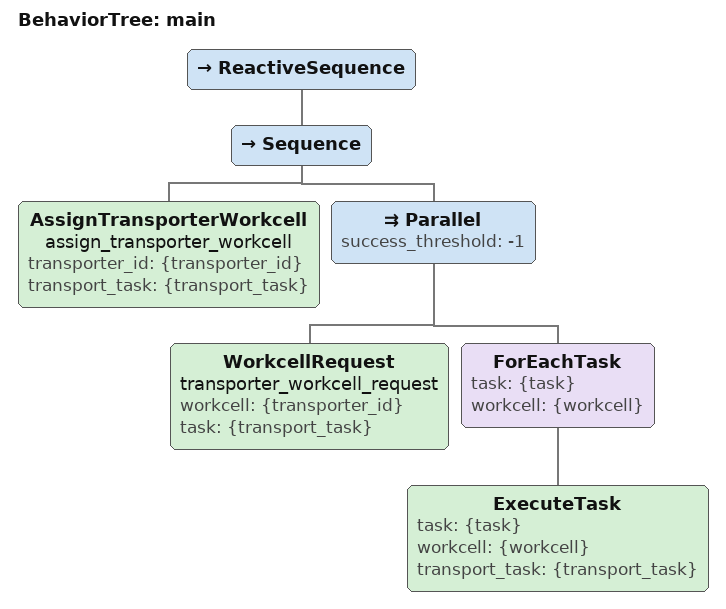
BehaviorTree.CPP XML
<root main_tree_to_execute="main">
  <BehaviorTree ID="main">
    <ReactiveSequence>
      <!--IsPauseTriggered paused="{paused}"/-->
      <!--PausableSequence pause="{paused}"-->
        <!-- Iterates over all task assignments and dispatches an AMR -->
        <Sequence>
          <AssignTransporterWorkcell name="assign_transporter_workcell" transporter_id="{transporter_id}" transport_task="{transport_task}"/>
          <Parallel success_threshold="-1">
            <WorkcellRequest name="transporter_workcell_request" workcell="{transporter_id}" task="{transport_task}"/>
            <ForEachTask task="{task}" workcell="{workcell}">
              <ExecuteTask task="{task}" workcell="{workcell}" transport_task="{transport_task}"/>
            </ForEachTask>
          </Parallel>
        </Sequence>
      <!--/PausableSequence-->
    </ReactiveSequence>
  </BehaviorTree>
</root>
